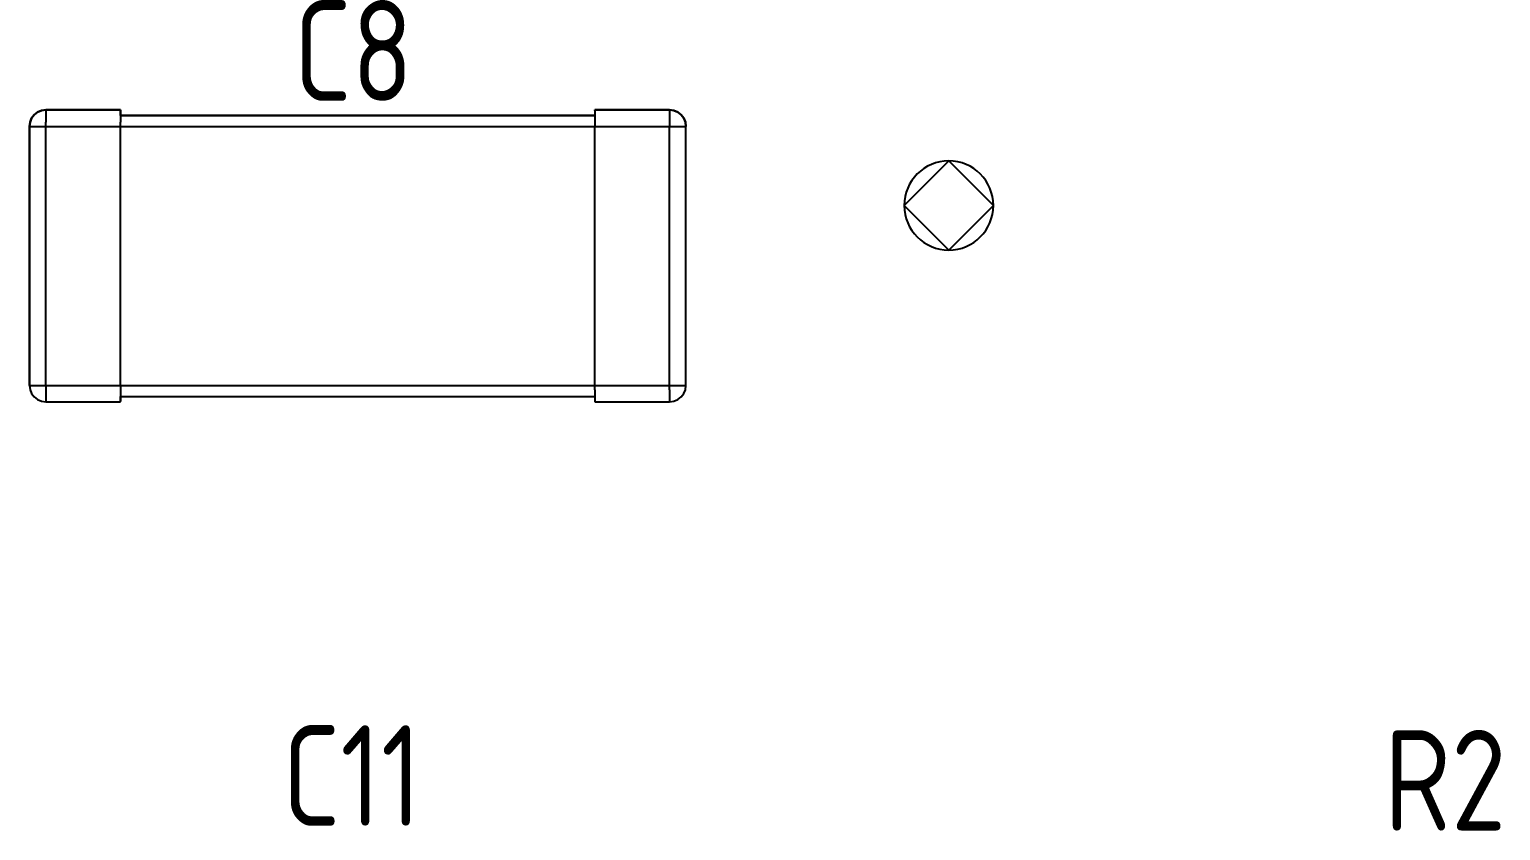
# Model space of a CAD drawing. Header units: inches. Extents: x 0 to 840, y -594 to 0.
# Drawn here: x 139.23 to 159.4, y -272.26 to -261.28 of the extents above; entities that cross this region are included whole.
import ezdxf

# ---------------------------------------------------------------- set-up
doc = ezdxf.new("R2010")
doc.units = ezdxf.units.IN
doc.header["$MEASUREMENT"] = 0
doc.styles.add('GOST type A0', font='', dxfattribs={"oblique": 15, "height": 5})
doc.styles.get('GOST type A0').set_extended_font_data('GOST type A')

msp = doc.modelspace()

# ---------------------------------------------------------------- linework, layer by layer
at = {"color": 18, "true_color": 0x000000}
for p, q in [((139.238, -262.552), (139.23, -262.612)), ((139.23, -262.612), (139.238, -262.552)), ((139.238, -262.552), (139.23, -262.612)), ((139.23, -262.612), (139.238, -262.552)), ((139.26, -262.498), (139.238, -262.552)), ((139.238, -262.552), (139.26, -262.498)), ((139.26, -262.498), (139.238, -262.552)), ((139.238, -262.552), (139.26, -262.498)), ((139.296, -262.452), (139.26, -262.498)), ((139.26, -262.498), (139.296, -262.452)), ((139.296, -262.452), (139.26, -262.498)), ((139.26, -262.498), (139.296, -262.452)), ((139.342, -262.416), (139.296, -262.452)), ((139.296, -262.452), (139.342, -262.416)), ((139.342, -262.416), (139.296, -262.452)), ((139.296, -262.452), (139.342, -262.416)), ((139.396, -262.394), (139.342, -262.416)), ((139.342, -262.416), (139.396, -262.394)), ((139.396, -262.394), (139.342, -262.416)), ((139.342, -262.416), (139.396, -262.394)), ((139.454, -262.386), (139.396, -262.394)), ((139.396, -262.394), (139.454, -262.386)), ((139.454, -262.386), (139.396, -262.394)), ((139.396, -262.394), (139.454, -262.386)), ((140.48, -262.386), (139.454, -262.386)), ((139.454, -262.386), (140.48, -262.386)), ((139.454, -262.386), (139.454, -262.394)), ((140.48, -262.386), (139.454, -262.386)), ((139.454, -262.386), (140.48, -262.386)), ((139.454, -262.386), (139.454, -262.394)), ((139.454, -262.394), (139.454, -262.416)), ((139.454, -262.394), (139.454, -262.416)), ((139.454, -262.416), (139.454, -262.452)), ((139.454, -262.416), (139.454, -262.452)), ((139.454, -262.452), (139.454, -262.498)), ((139.454, -262.452), (139.454, -262.498)), ((139.454, -262.498), (139.454, -262.552)), ((139.454, -262.498), (139.454, -262.552)), ((139.454, -262.612), (139.454, -262.552)), ((139.454, -262.612), (139.454, -262.552)), ((140.48, -262.462), (140.48, -262.386)), ((140.48, -262.386), (140.48, -262.394)), ((140.48, -262.462), (140.48, -262.386)), ((140.48, -262.386), (140.48, -262.394)), ((140.48, -262.394), (140.48, -262.416)), ((140.48, -262.394), (140.48, -262.416)), ((140.48, -262.416), (140.48, -262.452)), ((140.48, -262.416), (140.48, -262.452)), ((140.48, -262.452), (140.48, -262.498)), ((140.48, -262.452), (140.48, -262.498)), ((146.98, -262.462), (140.48, -262.462)), ((140.48, -262.462), (146.98, -262.462)), ((146.98, -262.462), (140.48, -262.462)), ((140.48, -262.462), (146.98, -262.462)), ((140.48, -262.498), (140.48, -262.552)), ((140.48, -262.498), (140.48, -262.552)), ((140.48, -262.612), (140.48, -262.552)), ((140.48, -262.612), (140.48, -262.552)), ((148.004, -262.386), (146.98, -262.386)), ((146.98, -262.386), (146.98, -262.394)), ((146.98, -262.386), (148.004, -262.386)), ((146.98, -262.394), (146.98, -262.386)), ((148.004, -262.386), (146.98, -262.386)), ((146.98, -262.386), (146.98, -262.394)), ((146.98, -262.386), (148.004, -262.386)), ((146.98, -262.394), (146.98, -262.386)), ((146.98, -262.394), (146.98, -262.462)), ((146.98, -262.394), (146.98, -262.416)), ((146.98, -262.394), (146.98, -262.462)), ((146.98, -262.394), (146.98, -262.416)), ((146.98, -262.416), (146.98, -262.452)), ((146.98, -262.416), (146.98, -262.452)), ((146.98, -262.452), (146.98, -262.498)), ((146.98, -262.452), (146.98, -262.498)), ((146.98, -262.498), (146.98, -262.552)), ((146.98, -262.498), (146.98, -262.552)), ((146.98, -262.552), (146.98, -262.612)), ((146.98, -262.552), (146.98, -262.612)), ((148.064, -262.394), (148.004, -262.386)), ((148.004, -262.386), (148.064, -262.394)), ((148.004, -262.394), (148.004, -262.386)), ((148.064, -262.394), (148.004, -262.386)), ((148.004, -262.386), (148.064, -262.394)), ((148.004, -262.394), (148.004, -262.386)), ((148.004, -262.394), (148.004, -262.416)), ((148.004, -262.394), (148.004, -262.416)), ((148.004, -262.416), (148.004, -262.452)), ((148.004, -262.416), (148.004, -262.452)), ((148.004, -262.452), (148.004, -262.498)), ((148.004, -262.452), (148.004, -262.498)), ((148.004, -262.498), (148.004, -262.552)), ((148.004, -262.498), (148.004, -262.552)), ((148.004, -262.552), (148.004, -262.612)), ((148.004, -262.552), (148.004, -262.612)), ((148.118, -262.416), (148.064, -262.394)), ((148.064, -262.394), (148.118, -262.416)), ((148.118, -262.416), (148.064, -262.394)), ((148.064, -262.394), (148.118, -262.416)), ((148.164, -262.452), (148.118, -262.416)), ((148.118, -262.416), (148.164, -262.452)), ((148.164, -262.452), (148.118, -262.416)), ((148.118, -262.416), (148.164, -262.452)), ((148.2, -262.498), (148.164, -262.452)), ((148.164, -262.452), (148.2, -262.498)), ((148.2, -262.498), (148.164, -262.452)), ((148.164, -262.452), (148.2, -262.498)), ((148.222, -262.552), (148.2, -262.498)), ((148.2, -262.498), (148.222, -262.552)), ((148.222, -262.552), (148.2, -262.498)), ((148.2, -262.498), (148.222, -262.552)), ((148.23, -262.612), (148.222, -262.552)), ((148.222, -262.552), (148.23, -262.612)), ((148.23, -262.612), (148.222, -262.552)), ((148.222, -262.552), (148.23, -262.612)), ((139.23, -262.612), (139.23, -266.162)), ((139.23, -266.162), (139.23, -262.612)), ((139.23, -262.612), (139.238, -262.612)), ((139.23, -262.612), (139.23, -266.162)), ((139.23, -266.162), (139.23, -262.612)), ((139.23, -262.612), (139.238, -262.612)), ((139.238, -262.612), (139.26, -262.612)), ((139.238, -262.612), (139.26, -262.612)), ((139.26, -262.612), (139.296, -262.612)), ((139.26, -262.612), (139.296, -262.612)), ((139.296, -262.612), (139.342, -262.612)), ((139.296, -262.612), (139.342, -262.612)), ((139.342, -262.612), (139.396, -262.612)), ((139.342, -262.612), (139.396, -262.612)), ((139.396, -262.612), (139.454, -262.612)), ((139.396, -262.612), (139.454, -262.612)), ((139.454, -262.612), (140.48, -262.612)), ((139.454, -266.162), (139.454, -262.612)), ((139.454, -262.612), (140.48, -262.612)), ((139.454, -266.162), (139.454, -262.612)), ((140.48, -266.162), (140.48, -262.612)), ((140.48, -262.612), (146.98, -262.612)), ((140.48, -266.162), (140.48, -262.612)), ((140.48, -262.612), (146.98, -262.612)), ((146.98, -266.162), (146.98, -262.612)), ((146.98, -262.612), (148.004, -262.612)), ((146.98, -266.162), (146.98, -262.612)), ((146.98, -262.612), (148.004, -262.612)), ((148.004, -262.612), (148.064, -262.612)), ((148.004, -266.162), (148.004, -262.612)), ((148.004, -262.612), (148.064, -262.612)), ((148.004, -266.162), (148.004, -262.612)), ((148.064, -262.612), (148.118, -262.612)), ((148.064, -262.612), (148.118, -262.612)), ((148.118, -262.612), (148.164, -262.612)), ((148.118, -262.612), (148.164, -262.612)), ((148.164, -262.612), (148.2, -262.612)), ((148.164, -262.612), (148.2, -262.612)), ((148.2, -262.612), (148.222, -262.612)), ((148.2, -262.612), (148.222, -262.612)), ((148.222, -262.612), (148.23, -262.612)), ((148.222, -262.612), (148.23, -262.612)), ((148.23, -266.162), (148.23, -262.612)), ((148.23, -266.162), (148.23, -262.612)), ((148.23, -266.162), (148.23, -262.612)), ((148.23, -266.162), (148.23, -262.612)), ((151.833, -263.084), (151.221, -263.695)), ((152.444, -263.695), (151.833, -263.084)), ((151.221, -263.695), (151.833, -264.307)), ((151.833, -264.307), (152.444, -263.695)), ((139.23, -266.162), (139.238, -266.22)), ((139.23, -266.162), (139.238, -266.22)), ((139.23, -266.162), (139.238, -266.162)), ((139.23, -266.162), (139.238, -266.22)), ((139.23, -266.162), (139.238, -266.22)), ((139.23, -266.162), (139.238, -266.162)), ((139.238, -266.162), (139.26, -266.162)), ((139.238, -266.162), (139.26, -266.162)), ((139.26, -266.162), (139.296, -266.162)), ((139.26, -266.162), (139.296, -266.162)), ((139.296, -266.162), (139.342, -266.162)), ((139.296, -266.162), (139.342, -266.162)), ((139.342, -266.162), (139.396, -266.162)), ((139.342, -266.162), (139.396, -266.162)), ((139.396, -266.162), (139.454, -266.162)), ((139.396, -266.162), (139.454, -266.162)), ((139.454, -266.162), (139.454, -266.22)), ((139.454, -266.162), (140.48, -266.162)), ((139.454, -266.162), (139.454, -266.22)), ((139.454, -266.162), (140.48, -266.162)), ((140.48, -266.162), (140.48, -266.22)), ((140.48, -266.162), (146.98, -266.162)), ((140.48, -266.162), (140.48, -266.22)), ((140.48, -266.162), (146.98, -266.162)), ((146.98, -266.22), (146.98, -266.162)), ((146.98, -266.162), (148.004, -266.162)), ((146.98, -266.22), (146.98, -266.162)), ((146.98, -266.162), (148.004, -266.162)), ((148.004, -266.22), (148.004, -266.162)), ((148.004, -266.162), (148.064, -266.162)), ((148.004, -266.22), (148.004, -266.162)), ((148.004, -266.162), (148.064, -266.162)), ((148.064, -266.162), (148.118, -266.162)), ((148.064, -266.162), (148.118, -266.162)), ((148.118, -266.162), (148.164, -266.162)), ((148.118, -266.162), (148.164, -266.162)), ((148.164, -266.162), (148.2, -266.162)), ((148.164, -266.162), (148.2, -266.162)), ((148.2, -266.162), (148.222, -266.162)), ((148.2, -266.162), (148.222, -266.162)), ((148.222, -266.22), (148.23, -266.162)), ((148.222, -266.22), (148.23, -266.162)), ((148.222, -266.162), (148.23, -266.162)), ((148.222, -266.22), (148.23, -266.162)), ((148.222, -266.22), (148.23, -266.162)), ((148.222, -266.162), (148.23, -266.162)), ((139.238, -266.22), (139.26, -266.274)), ((139.238, -266.22), (139.26, -266.274)), ((139.238, -266.22), (139.26, -266.274)), ((139.238, -266.22), (139.26, -266.274)), ((139.26, -266.274), (139.296, -266.32)), ((139.26, -266.274), (139.296, -266.32)), ((139.26, -266.274), (139.296, -266.32)), ((139.26, -266.274), (139.296, -266.32)), ((139.296, -266.32), (139.342, -266.356)), ((139.296, -266.32), (139.342, -266.356)), ((139.296, -266.32), (139.342, -266.356)), ((139.296, -266.32), (139.342, -266.356)), ((139.342, -266.356), (139.396, -266.378)), ((139.342, -266.356), (139.396, -266.378)), ((139.342, -266.356), (139.396, -266.378)), ((139.342, -266.356), (139.396, -266.378)), ((139.396, -266.378), (139.454, -266.386)), ((139.396, -266.378), (139.454, -266.386)), ((139.396, -266.378), (139.454, -266.386)), ((139.396, -266.378), (139.454, -266.386)), ((139.454, -266.22), (139.454, -266.274)), ((139.454, -266.22), (139.454, -266.274)), ((139.454, -266.274), (139.454, -266.32)), ((139.454, -266.274), (139.454, -266.32)), ((139.454, -266.32), (139.454, -266.356)), ((139.454, -266.32), (139.454, -266.356)), ((139.454, -266.356), (139.454, -266.378)), ((139.454, -266.356), (139.454, -266.378)), ((139.454, -266.386), (139.454, -266.378)), ((139.454, -266.386), (139.454, -266.378)), ((139.454, -266.386), (140.48, -266.386)), ((139.454, -266.386), (140.48, -266.386)), ((139.454, -266.386), (140.48, -266.386)), ((139.454, -266.386), (140.48, -266.386)), ((140.48, -266.22), (140.48, -266.274)), ((140.48, -266.22), (140.48, -266.274)), ((140.48, -266.274), (140.48, -266.32)), ((140.48, -266.274), (140.48, -266.32)), ((140.48, -266.378), (140.48, -266.312)), ((140.48, -266.312), (146.98, -266.312)), ((140.48, -266.312), (146.98, -266.312)), ((140.48, -266.378), (140.48, -266.312)), ((140.48, -266.312), (146.98, -266.312)), ((140.48, -266.312), (146.98, -266.312)), ((140.48, -266.32), (140.48, -266.356)), ((140.48, -266.32), (140.48, -266.356)), ((140.48, -266.356), (140.48, -266.378)), ((140.48, -266.356), (140.48, -266.378)), ((140.48, -266.386), (140.48, -266.378)), ((140.48, -266.386), (140.48, -266.378)), ((140.48, -266.386), (140.48, -266.378)), ((140.48, -266.386), (140.48, -266.378)), ((146.98, -266.22), (146.98, -266.274)), ((146.98, -266.22), (146.98, -266.274)), ((146.98, -266.274), (146.98, -266.32)), ((146.98, -266.274), (146.98, -266.32)), ((146.98, -266.312), (146.98, -266.386)), ((146.98, -266.312), (146.98, -266.386)), ((146.98, -266.32), (146.98, -266.356)), ((146.98, -266.32), (146.98, -266.356)), ((146.98, -266.356), (146.98, -266.378)), ((146.98, -266.356), (146.98, -266.378)), ((146.98, -266.378), (146.98, -266.386)), ((146.98, -266.378), (146.98, -266.386)), ((146.98, -266.386), (148.004, -266.386)), ((146.98, -266.386), (148.004, -266.386)), ((146.98, -266.386), (148.004, -266.386)), ((146.98, -266.386), (148.004, -266.386)), ((148.004, -266.22), (148.004, -266.274)), ((148.004, -266.22), (148.004, -266.274)), ((148.004, -266.274), (148.004, -266.32)), ((148.004, -266.274), (148.004, -266.32)), ((148.004, -266.32), (148.004, -266.356)), ((148.004, -266.32), (148.004, -266.356)), ((148.004, -266.356), (148.004, -266.378)), ((148.004, -266.356), (148.004, -266.378)), ((148.004, -266.386), (148.064, -266.378)), ((148.004, -266.378), (148.004, -266.386)), ((148.004, -266.386), (148.064, -266.378)), ((148.004, -266.386), (148.064, -266.378)), ((148.004, -266.378), (148.004, -266.386)), ((148.004, -266.386), (148.064, -266.378)), ((148.064, -266.378), (148.118, -266.356)), ((148.064, -266.378), (148.118, -266.356)), ((148.064, -266.378), (148.118, -266.356)), ((148.064, -266.378), (148.118, -266.356)), ((148.118, -266.356), (148.164, -266.32)), ((148.118, -266.356), (148.164, -266.32)), ((148.118, -266.356), (148.164, -266.32)), ((148.118, -266.356), (148.164, -266.32)), ((148.164, -266.32), (148.2, -266.274)), ((148.164, -266.32), (148.2, -266.274)), ((148.164, -266.32), (148.2, -266.274)), ((148.164, -266.32), (148.2, -266.274)), ((148.2, -266.274), (148.222, -266.22)), ((148.2, -266.274), (148.222, -266.22)), ((148.2, -266.274), (148.222, -266.22)), ((148.2, -266.274), (148.222, -266.22))]:
    msp.add_line(p, q, dxfattribs=at)
for start, end in [(90, 180), (0, 90), (180, 270), (270, 0)]:
    msp.add_arc((151.833, -263.695), 0.611, start, end, dxfattribs=at)

# ---------------------------------------------------------------- texts
at = {"color": 18, "true_color": 0x000000, "style": 'GOST type A0'}
for s, p in [('C8', (142.851, -262.263)), ('C11', (142.695, -272.199)), ('R2', (157.8, -272.263))]:
    msp.add_text(s, height=1.3796, dxfattribs=at).set_placement(p)

doc.saveas('drawing.dxf')
